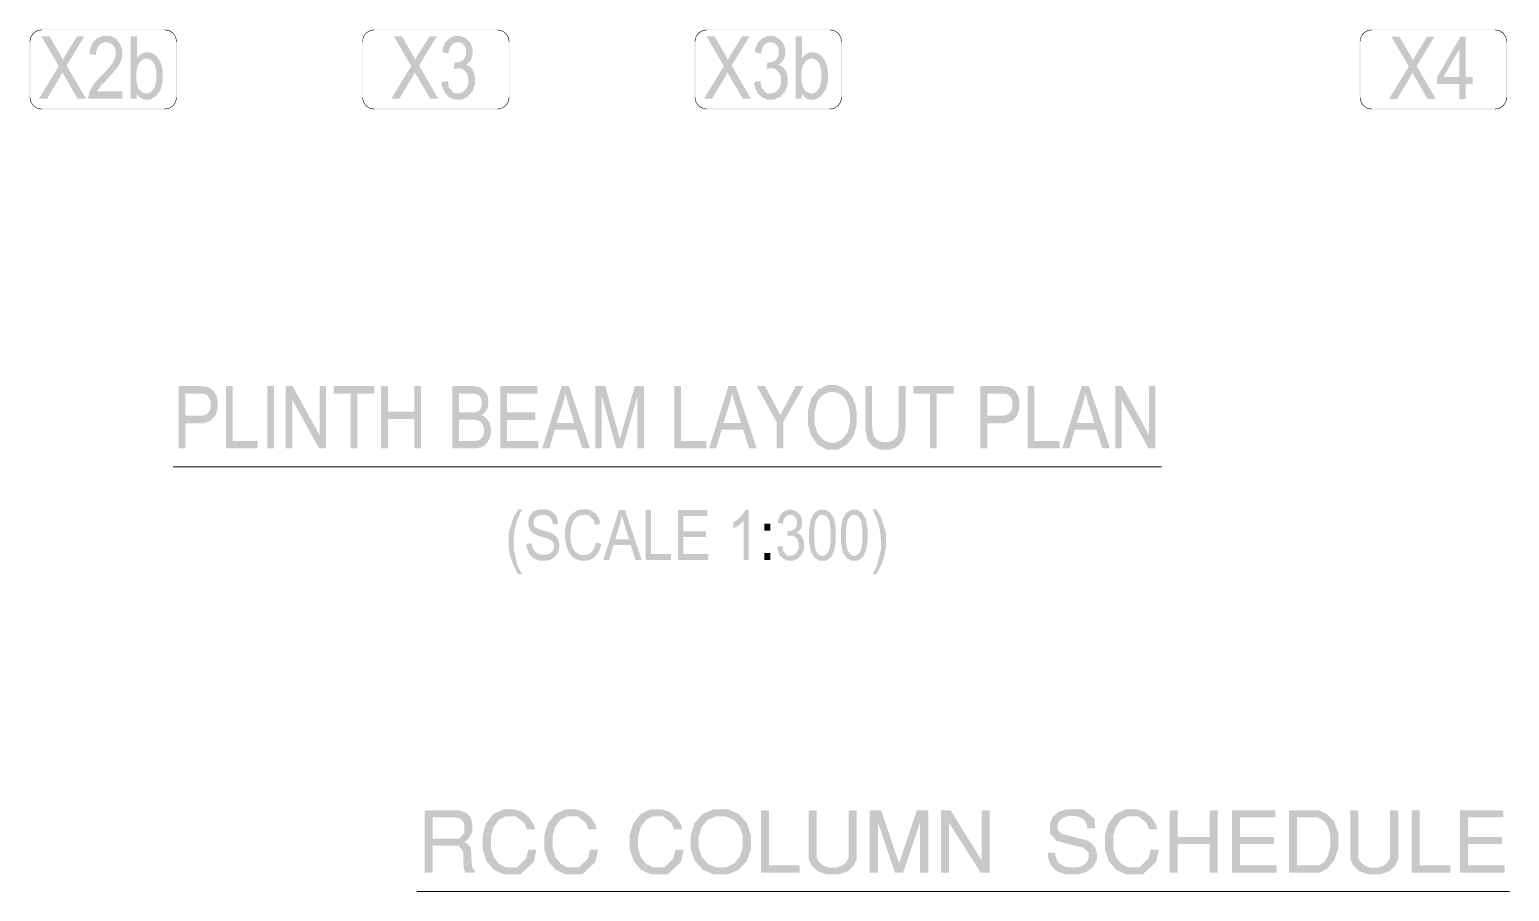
# Model space of a CAD drawing. Header units: millimetres. Extents: x 51.5 to 74.8, y 0.8 to 17.2.
# Drawn here: x 55.835 to 58.164, y 5.043 to 6.4 of the extents above; entities that cross this region are included whole.
import ezdxf

# ---------------------------------------------------------------- set-up
doc = ezdxf.new("R2010")
doc.units = ezdxf.units.MM
doc.layers.add('PDF_Geomertry', color=7, linetype='Continuous')
doc.layers.add('PDF_Solid Fills', color=7, linetype='Continuous')

msp = doc.modelspace()

# ---------------------------------------------------------------- hatches: boundary and pattern name
at = {"layer": 'PDF_Solid Fills', "transparency": 33554559}
for points in [[(55.8498, 6.2911), (55.8809, 6.3422), (55.8534, 6.3891), (55.8661, 6.3891), (55.8808, 6.364), (55.883, 6.3601), (55.8862, 6.3541), (55.8872, 6.3519), (55.8884, 6.3545), (55.8918, 6.3601), (55.8936, 6.3631), (55.9097, 6.3891), (55.9212, 6.3891), (55.8932, 6.3429), (55.9236, 6.2911), (55.9104, 6.2911), (55.8901, 6.3259), (55.8893, 6.3274), (55.8876, 6.3306), (55.8866, 6.3324), (55.8854, 6.3298), (55.8834, 6.3262), (55.8829, 6.3252), (55.8626, 6.2911)], [(55.9808, 6.3026), (55.9808, 6.2911), (55.9276, 6.2911), (55.9275, 6.2945), (55.9295, 6.3024), (55.9318, 6.3068), (55.934, 6.3111), (55.9422, 6.3213), (55.9482, 6.3273), (55.9551, 6.3343), (55.9641, 6.3448), (55.9663, 6.3486), (55.9684, 6.3524), (55.9705, 6.3594), (55.9705, 6.3626), (55.9705, 6.3663), (55.9684, 6.3724), (55.9662, 6.3748), (55.964, 6.3772), (55.9586, 6.3795), (55.9554, 6.3795), (55.9519, 6.3795), (55.9462, 6.377), (55.9441, 6.3745), (55.9419, 6.3719), (55.9397, 6.3647), (55.9397, 6.3598), (55.9294, 6.3611), (55.93, 6.3681), (55.934, 6.3788), (55.9375, 6.3824), (55.9409, 6.3859), (55.9501, 6.3895), (55.9557, 6.3895), (55.9619, 6.3895), (55.9712, 6.3854), (55.9744, 6.3812), (55.9775, 6.377), (55.9807, 6.3676), (55.9807, 6.3623), (55.9807, 6.3577), (55.9782, 6.3487), (55.9758, 6.3444), (55.9733, 6.3401), (55.9638, 6.3287), (55.9569, 6.3215), (55.9525, 6.3169), (55.9468, 6.3108), (55.9455, 6.3091), (55.9443, 6.3074), (55.9422, 6.3043), (55.9413, 6.3026)], [(56.4043, 6.2911), (56.4355, 6.3422), (56.408, 6.3891), (56.4207, 6.3891), (56.4354, 6.364), (56.4376, 6.3601), (56.4408, 6.3541), (56.4418, 6.352), (56.443, 6.3545), (56.4462, 6.3602), (56.4482, 6.3631), (56.4643, 6.3891), (56.4758, 6.3891), (56.4477, 6.3429), (56.478, 6.2911), (56.465, 6.2911), (56.4447, 6.3261), (56.4438, 6.3274), (56.442, 6.3306), (56.4412, 6.3324), (56.4398, 6.3298), (56.4379, 6.3262), (56.4373, 6.3252), (56.417, 6.2911)], [(56.4833, 6.317), (56.4932, 6.3187), (56.4947, 6.309), (56.5025, 6.2993), (56.5087, 6.2993), (56.512, 6.2993), (56.518, 6.3022), (56.5205, 6.3049), (56.5229, 6.3079), (56.5254, 6.3152), (56.5254, 6.3198), (56.5254, 6.3241), (56.5232, 6.3311), (56.5208, 6.3337), (56.5186, 6.3362), (56.513, 6.3388), (56.5097, 6.3388), (56.5083, 6.3388), (56.5048, 6.3381), (56.5027, 6.3376), (56.5038, 6.3481), (56.5054, 6.348), (56.5091, 6.348), (56.5151, 6.3502), (56.5173, 6.3524), (56.5195, 6.3547), (56.5219, 6.3606), (56.5219, 6.3644), (56.5219, 6.3679), (56.52, 6.3734), (56.518, 6.3755), (56.5161, 6.3776), (56.5115, 6.3797), (56.5087, 6.3797), (56.5059, 6.3797), (56.5011, 6.3774), (56.4991, 6.3752), (56.4972, 6.373), (56.4947, 6.3663), (56.4941, 6.3619), (56.4843, 6.3641), (56.4852, 6.3704), (56.4894, 6.3799), (56.4927, 6.3831), (56.4959, 6.3863), (56.5038, 6.3895), (56.5086, 6.3895), (56.5134, 6.3895), (56.5218, 6.3859), (56.5251, 6.3823), (56.5286, 6.3787), (56.532, 6.3697), (56.532, 6.3641), (56.532, 6.3608), (56.5305, 6.3548), (56.5291, 6.3523), (56.5276, 6.3497), (56.5236, 6.3456), (56.5211, 6.3443), (56.5234, 6.3436), (56.5273, 6.3413), (56.529, 6.3398), (56.5305, 6.3383), (56.533, 6.3341), (56.534, 6.3316), (56.535, 6.329), (56.5359, 6.3233), (56.5359, 6.3201), (56.5359, 6.3133), (56.5319, 6.3023), (56.528, 6.298), (56.524, 6.2937), (56.5144, 6.2894), (56.5088, 6.2894), (56.5037, 6.2894), (56.495, 6.2931), (56.4915, 6.2969), (56.4879, 6.3006), (56.4838, 6.3108)], [(56.8963, 6.2911), (56.9275, 6.3422), (56.9, 6.3891), (56.9126, 6.3891), (56.9273, 6.364), (56.9297, 6.3601), (56.9329, 6.3541), (56.9337, 6.352), (56.9351, 6.3545), (56.9383, 6.3602), (56.9402, 6.3631), (56.9563, 6.3891), (56.9679, 6.3891), (56.9397, 6.3429), (56.9701, 6.2911), (56.957, 6.2911), (56.9366, 6.3261), (56.9358, 6.3274), (56.9341, 6.3306), (56.9333, 6.3324), (56.9319, 6.3298), (56.93, 6.3262), (56.9294, 6.3252), (56.9091, 6.2911)], [(56.9752, 6.317), (56.9851, 6.3187), (56.9866, 6.309), (56.9945, 6.2993), (57.0008, 6.2993), (57.0041, 6.2993), (57.01, 6.3022), (57.0125, 6.3049), (57.015, 6.3079), (57.0175, 6.3152), (57.0175, 6.3198), (57.0175, 6.3241), (57.0151, 6.3311), (57.0129, 6.3337), (57.0107, 6.3362), (57.005, 6.3388), (57.0018, 6.3388), (57.0004, 6.3388), (56.9968, 6.3381), (56.9948, 6.3376), (56.9959, 6.3481), (56.9975, 6.348), (57.0011, 6.348), (57.007, 6.3502), (57.0094, 6.3524), (57.0116, 6.3547), (57.0138, 6.3606), (57.0138, 6.3644), (57.0138, 6.3679), (57.012, 6.3734), (57.0101, 6.3755), (57.0082, 6.3776), (57.0034, 6.3797), (57.0008, 6.3797), (56.9979, 6.3797), (56.993, 6.3774), (56.9911, 6.3752), (56.9891, 6.373), (56.9866, 6.3663), (56.9861, 6.3619), (56.9763, 6.3641), (56.9772, 6.3704), (56.9815, 6.3799), (56.9847, 6.3831), (56.988, 6.3863), (56.9959, 6.3895), (57.0007, 6.3895), (57.0055, 6.3895), (57.0137, 6.3859), (57.0172, 6.3823), (57.0207, 6.3787), (57.024, 6.3697), (57.024, 6.3641), (57.024, 6.3608), (57.0226, 6.3548), (57.0211, 6.3523), (57.0197, 6.3497), (57.0157, 6.3456), (57.013, 6.3443), (57.0154, 6.3436), (57.0194, 6.3413), (57.0209, 6.3398), (57.0225, 6.3383), (57.0251, 6.3341), (57.0261, 6.3316), (57.027, 6.329), (57.028, 6.3233), (57.028, 6.3201), (57.028, 6.3133), (57.024, 6.3023), (57.02, 6.298), (57.0161, 6.2937), (57.0065, 6.2894), (57.0009, 6.2894), (56.9958, 6.2894), (56.987, 6.2931), (56.9834, 6.2969), (56.9798, 6.3006), (56.9758, 6.3108)], [(57.9741, 6.2904), (58.0054, 6.3415), (57.9777, 6.3886), (57.9905, 6.3886), (58.0052, 6.3634), (58.0075, 6.3595), (58.0107, 6.3534), (58.0115, 6.3513), (58.0129, 6.354), (58.0161, 6.3595), (58.018, 6.3624), (58.0341, 6.3886), (58.0457, 6.3886), (58.0176, 6.3423), (58.0479, 6.2904), (58.0348, 6.2904), (58.0145, 6.3254), (58.0136, 6.3269), (58.0119, 6.3301), (58.0111, 6.3319), (58.0097, 6.3293), (58.0077, 6.3256), (58.0072, 6.3247), (57.9869, 6.2904)], [(56.1438, 5.7401), (56.1438, 5.8383), (56.1545, 5.8383), (56.1545, 5.7518), (56.1941, 5.7518), (56.1941, 5.7401)], [(56.238, 5.7401), (56.238, 5.8383), (56.2488, 5.8383), (56.2912, 5.7612), (56.2912, 5.8383), (56.3015, 5.8383), (56.3015, 5.7401), (56.2905, 5.7401), (56.2482, 5.817), (56.2482, 5.7401)], [(56.34, 5.7401), (56.34, 5.8266), (56.3136, 5.8266), (56.3136, 5.8383), (56.3772, 5.8383), (56.3772, 5.8266), (56.3507, 5.8266), (56.3507, 5.7401)], [(56.388, 5.7401), (56.388, 5.8383), (56.3987, 5.8383), (56.3987, 5.798), (56.4405, 5.798), (56.4405, 5.8383), (56.4511, 5.8383), (56.4511, 5.7401), (56.4405, 5.7401), (56.4405, 5.7863), (56.3987, 5.7863), (56.3987, 5.7401)], [(56.5757, 5.7401), (56.5757, 5.8383), (56.6338, 5.8383), (56.6338, 5.8266), (56.5862, 5.8266), (56.5862, 5.7968), (56.6308, 5.7968), (56.6308, 5.7851), (56.5862, 5.7851), (56.5862, 5.7518), (56.6357, 5.7518), (56.6357, 5.7401)], [(56.725, 5.7401), (56.725, 5.8383), (56.7409, 5.8383), (56.76, 5.7688), (56.7637, 5.7543), (56.7644, 5.7569), (56.7666, 5.7648), (56.768, 5.7699), (56.7873, 5.8383), (56.8016, 5.8383), (56.8016, 5.7401), (56.7913, 5.7401), (56.7913, 5.8222), (56.768, 5.7401), (56.7584, 5.7401), (56.7351, 5.8237), (56.7351, 5.7401)], [(56.8495, 5.7401), (56.8495, 5.8383), (56.8601, 5.8383), (56.8601, 5.7518), (56.8998, 5.7518), (56.8998, 5.7401)], [(57.0104, 5.7401), (57.0104, 5.7818), (56.9793, 5.8383), (56.9922, 5.8383), (57.008, 5.8087), (57.0104, 5.8044), (57.0145, 5.7961), (57.0163, 5.7922), (57.018, 5.7961), (57.0225, 5.8047), (57.0251, 5.8094), (57.0407, 5.8383), (57.053, 5.8383), (57.0209, 5.7818), (57.0209, 5.7401)], [(57.2027, 5.8383), (57.2133, 5.8383), (57.2133, 5.7816), (57.2133, 5.7744), (57.2119, 5.7627), (57.2105, 5.7581), (57.2091, 5.7536), (57.2041, 5.7463), (57.2005, 5.7437), (57.1968, 5.7411), (57.1875, 5.7384), (57.1819, 5.7384), (57.1738, 5.7384), (57.162, 5.7431), (57.158, 5.748), (57.154, 5.7527), (57.1501, 5.7695), (57.1501, 5.7816), (57.1501, 5.8383), (57.1607, 5.8383), (57.1607, 5.7816), (57.1607, 5.7749), (57.1618, 5.7654), (57.1627, 5.7623), (57.1638, 5.7594), (57.1672, 5.7548), (57.1695, 5.7533), (57.1719, 5.7518), (57.1777, 5.7501), (57.1811, 5.7501), (57.1868, 5.7501), (57.1951, 5.7534), (57.1976, 5.7566), (57.2002, 5.7598), (57.2027, 5.7723), (57.2027, 5.7816)], [(57.2519, 5.7401), (57.2519, 5.8266), (57.2254, 5.8266), (57.2254, 5.8383), (57.2891, 5.8383), (57.2891, 5.8266), (57.2625, 5.8266), (57.2625, 5.7401)], [(57.4055, 5.7401), (57.4055, 5.8383), (57.4161, 5.8383), (57.4161, 5.7518), (57.4558, 5.7518), (57.4558, 5.7401)], [(57.5433, 5.7401), (57.5433, 5.8383), (57.5541, 5.8383), (57.5965, 5.7612), (57.5965, 5.8383), (57.6066, 5.8383), (57.6066, 5.7401), (57.5958, 5.7401), (57.5534, 5.817), (57.5534, 5.7401)], [(56.6043, 5.5418), (56.6013, 5.5463), (56.5959, 5.5576), (56.5934, 5.5644), (56.5911, 5.5712), (56.5886, 5.5855), (56.5886, 5.5933), (56.5886, 5.6062), (56.5965, 5.6319), (56.6043, 5.6445), (56.61, 5.6445), (56.6069, 5.6383), (56.6027, 5.6286), (56.6016, 5.6251), (56.6005, 5.6216), (56.5987, 5.614), (56.598, 5.6098), (56.5973, 5.6056), (56.5968, 5.5973), (56.5968, 5.5931), (56.5968, 5.5802), (56.6033, 5.5545), (56.61, 5.5418)], [(56.6172, 5.5901), (56.6252, 5.5909), (56.6255, 5.5876), (56.627, 5.5826), (56.6282, 5.5808), (56.6293, 5.579), (56.6326, 5.5761), (56.6347, 5.5749), (56.6368, 5.5738), (56.6415, 5.5727), (56.6441, 5.5727), (56.648, 5.5727), (56.6538, 5.5747), (56.6559, 5.5765), (56.6582, 5.5783), (56.6602, 5.5831), (56.6602, 5.5862), (56.6602, 5.5879), (56.6594, 5.5909), (56.6587, 5.5922), (56.6579, 5.5936), (56.6557, 5.5956), (56.6541, 5.5965), (56.6525, 5.5973), (56.6459, 5.5997), (56.6408, 5.6011), (56.6362, 5.6024), (56.6297, 5.6051), (56.6277, 5.6065), (56.6258, 5.6079), (56.6229, 5.6113), (56.6218, 5.6134), (56.6208, 5.6155), (56.6197, 5.6202), (56.6197, 5.6229), (56.6197, 5.6277), (56.6227, 5.6355), (56.6258, 5.6386), (56.6288, 5.6415), (56.6372, 5.6445), (56.6425, 5.6445), (56.6459, 5.6445), (56.6523, 5.6431), (56.655, 5.6418), (56.6576, 5.6404), (56.6618, 5.6362), (56.6633, 5.6336), (56.6648, 5.6309), (56.6663, 5.6247), (56.6665, 5.6212), (56.6583, 5.6204), (56.658, 5.6241), (56.6557, 5.6298), (56.6537, 5.6316), (56.6518, 5.6336), (56.6462, 5.6354), (56.6427, 5.6354), (56.639, 5.6354), (56.6336, 5.6337), (56.6316, 5.6322), (56.6297, 5.6305), (56.6279, 5.6263), (56.6279, 5.6237), (56.6279, 5.6213), (56.6293, 5.6177), (56.6307, 5.6163), (56.632, 5.6151), (56.6383, 5.6124), (56.6432, 5.6111), (56.648, 5.6098), (56.6547, 5.6076), (56.6566, 5.6066), (56.6595, 5.6051), (56.664, 5.6012), (56.6655, 5.5987), (56.6669, 5.5963), (56.6684, 5.5905), (56.6684, 5.587), (56.6684, 5.5837), (56.6669, 5.5774), (56.6652, 5.5747), (56.6637, 5.5719), (56.6594, 5.5677), (56.6568, 5.5663), (56.654, 5.5648), (56.6475, 5.5634), (56.6436, 5.5634), (56.6376, 5.5634), (56.6282, 5.567), (56.6245, 5.5706), (56.6211, 5.5741), (56.6173, 5.5838)], [(56.7258, 5.5922), (56.7344, 5.5897), (56.733, 5.583), (56.728, 5.5731), (56.7244, 5.5699), (56.7209, 5.5666), (56.7122, 5.5634), (56.7072, 5.5634), (56.7027, 5.5634), (56.695, 5.5656), (56.6919, 5.5677), (56.6887, 5.5699), (56.6834, 5.5769), (56.6815, 5.5818), (56.6794, 5.5866), (56.6775, 5.598), (56.6775, 5.6045), (56.6775, 5.6111), (56.6794, 5.6219), (56.6815, 5.6265), (56.6834, 5.6309), (56.689, 5.6377), (56.6925, 5.6399), (56.6959, 5.6423), (56.7036, 5.6445), (56.7079, 5.6445), (56.7125, 5.6445), (56.7205, 5.6416), (56.7238, 5.6388), (56.7272, 5.6359), (56.7319, 5.6273), (56.7333, 5.6218), (56.725, 5.6194), (56.7227, 5.6274), (56.7141, 5.6356), (56.7077, 5.6356), (56.7044, 5.6356), (56.6988, 5.634), (56.6965, 5.6324), (56.6941, 5.6308), (56.6904, 5.6256), (56.689, 5.6222), (56.6876, 5.6187), (56.6861, 5.6098), (56.6861, 5.6045), (56.6861, 5.5965), (56.689, 5.5844), (56.6918, 5.5804), (56.6947, 5.5763), (56.7022, 5.5723), (56.7069, 5.5723), (56.7105, 5.5723), (56.7165, 5.5748), (56.719, 5.5772), (56.7215, 5.5797), (56.725, 5.5872)], [(56.8044, 5.5647), (56.8044, 5.6433), (56.8129, 5.6433), (56.8129, 5.574), (56.8445, 5.574), (56.8445, 5.5647)], [(56.8551, 5.5647), (56.8551, 5.6433), (56.9016, 5.6433), (56.9016, 5.634), (56.8636, 5.634), (56.8636, 5.6099), (56.8993, 5.6099), (56.8993, 5.6008), (56.8636, 5.6008), (56.8636, 5.574), (56.9032, 5.574), (56.9032, 5.5647)], [(56.9663, 5.5647), (56.9584, 5.5647), (56.9584, 5.6261), (56.957, 5.6245), (56.9533, 5.6212), (56.9511, 5.6195), (56.9487, 5.6179), (56.9445, 5.6154), (56.9426, 5.6145), (56.9426, 5.6238), (56.9458, 5.6258), (56.9516, 5.6304), (56.9541, 5.633), (56.9566, 5.6358), (56.9601, 5.6409), (56.9612, 5.6436), (56.9663, 5.6436)], [(57.0116, 5.5855), (57.0194, 5.5868), (57.0207, 5.5791), (57.0269, 5.5713), (57.0319, 5.5713), (57.0347, 5.5713), (57.0393, 5.5736), (57.0413, 5.5759), (57.0433, 5.5781), (57.0452, 5.5841), (57.0452, 5.5877), (57.0452, 5.5912), (57.0434, 5.5968), (57.0416, 5.5988), (57.0398, 5.6009), (57.0354, 5.603), (57.0327, 5.603), (57.0316, 5.603), (57.0288, 5.6024), (57.0272, 5.6019), (57.028, 5.6104), (57.0293, 5.6102), (57.0322, 5.6102), (57.037, 5.612), (57.0388, 5.6138), (57.0407, 5.6156), (57.0425, 5.6204), (57.0425, 5.6234), (57.0425, 5.6262), (57.0409, 5.6306), (57.0394, 5.6323), (57.0379, 5.634), (57.0341, 5.6356), (57.0319, 5.6356), (57.0297, 5.6356), (57.0258, 5.6338), (57.0243, 5.632), (57.0226, 5.6304), (57.0207, 5.6251), (57.0202, 5.6215), (57.0123, 5.6231), (57.0132, 5.6283), (57.0165, 5.6358), (57.0191, 5.6384), (57.0218, 5.6409), (57.028, 5.6436), (57.0318, 5.6436), (57.0357, 5.6436), (57.0423, 5.6406), (57.0451, 5.6377), (57.0479, 5.6348), (57.0505, 5.6276), (57.0505, 5.6231), (57.0505, 5.6205), (57.0494, 5.6158), (57.0483, 5.6137), (57.047, 5.6116), (57.0438, 5.6084), (57.0418, 5.6073), (57.0437, 5.6068), (57.0469, 5.6049), (57.0482, 5.6037), (57.0494, 5.6024), (57.0513, 5.5993), (57.0522, 5.5972), (57.0529, 5.5951), (57.0537, 5.5905), (57.0537, 5.588), (57.0537, 5.5826), (57.0505, 5.5737), (57.0473, 5.5702), (57.0441, 5.5669), (57.0365, 5.5634), (57.032, 5.5634), (57.028, 5.5634), (57.0209, 5.5663), (57.0182, 5.5694), (57.0152, 5.5724), (57.012, 5.5805)], [(57.167, 5.5418), (57.1613, 5.5418), (57.168, 5.5545), (57.1745, 5.5802), (57.1745, 5.5931), (57.1745, 5.5973), (57.1738, 5.6056), (57.1732, 5.6098), (57.1726, 5.614), (57.1708, 5.6216), (57.1697, 5.6251), (57.1686, 5.6286), (57.1644, 5.6383), (57.1613, 5.6445), (57.167, 5.6445), (57.1748, 5.6319), (57.1826, 5.6062), (57.1826, 5.5933), (57.1826, 5.5858), (57.1802, 5.5716), (57.178, 5.5648), (57.1757, 5.5581), (57.1702, 5.5466)], [(56.6326, 5.1084), (56.6282, 5.089), (56.6073, 5.0695), (56.5912, 5.0695), (56.5813, 5.0695), (56.5657, 5.0766), (56.5597, 5.0836), (56.5537, 5.0906), (56.5479, 5.1091), (56.5479, 5.1206), (56.5479, 5.1316), (56.5532, 5.1495), (56.5586, 5.1566), (56.5645, 5.1644), (56.5808, 5.172), (56.5913, 5.172), (56.5982, 5.172), (56.6102, 5.168), (56.6154, 5.164), (56.6205, 5.1598), (56.6282, 5.148), (56.6307, 5.1404), (56.6175, 5.1404), (56.6134, 5.1506), (56.6001, 5.1609), (56.5908, 5.1609), (56.584, 5.1609), (56.573, 5.1554), (56.569, 5.1497), (56.5648, 5.1441), (56.5608, 5.1293), (56.5608, 5.1199), (56.5608, 5.1113), (56.565, 5.0972), (56.5691, 5.0918), (56.5734, 5.0862), (56.5844, 5.0808), (56.5912, 5.0808), (56.6022, 5.0808), (56.6163, 5.0945), (56.6197, 5.1084)], [(56.7297, 5.1084), (56.7252, 5.089), (56.7045, 5.0695), (56.6883, 5.0695), (56.6786, 5.0695), (56.6629, 5.0766), (56.6569, 5.0836), (56.6509, 5.0906), (56.645, 5.1091), (56.645, 5.1206), (56.645, 5.1316), (56.6504, 5.1495), (56.6557, 5.1566), (56.6616, 5.1644), (56.678, 5.172), (56.6884, 5.172), (56.6952, 5.172), (56.7073, 5.168), (56.7125, 5.164), (56.7176, 5.1598), (56.7252, 5.148), (56.7277, 5.1404), (56.7145, 5.1404), (56.7105, 5.1506), (56.6973, 5.1609), (56.6879, 5.1609), (56.6811, 5.1609), (56.6702, 5.1554), (56.6661, 5.1497), (56.662, 5.1441), (56.6579, 5.1293), (56.6579, 5.1199), (56.6579, 5.1113), (56.662, 5.0972), (56.6663, 5.0918), (56.6705, 5.0862), (56.6815, 5.0808), (56.6883, 5.0808), (56.6993, 5.0808), (56.7136, 5.0945), (56.7168, 5.1084)], [(56.8643, 5.1084), (56.8598, 5.089), (56.839, 5.0695), (56.8227, 5.0695), (56.813, 5.0695), (56.7973, 5.0766), (56.7913, 5.0836), (56.7854, 5.0906), (56.7794, 5.1091), (56.7794, 5.1206), (56.7794, 5.1316), (56.7848, 5.1495), (56.7902, 5.1566), (56.7962, 5.1644), (56.8125, 5.172), (56.8229, 5.172), (56.8298, 5.172), (56.8418, 5.168), (56.8469, 5.164), (56.8522, 5.1598), (56.8598, 5.148), (56.8622, 5.1404), (56.8491, 5.1404), (56.8451, 5.1506), (56.8318, 5.1609), (56.8225, 5.1609), (56.8157, 5.1609), (56.8047, 5.1554), (56.8007, 5.1497), (56.7965, 5.1441), (56.7925, 5.1293), (56.7925, 5.1199), (56.7925, 5.1113), (56.7966, 5.0972), (56.8008, 5.0918), (56.805, 5.0862), (56.8161, 5.0808), (56.8229, 5.0808), (56.8338, 5.0808), (56.848, 5.0945), (56.8513, 5.1084)], [(57.0466, 5.0724), (56.9857, 5.0724), (56.9857, 5.1706), (56.9983, 5.1706), (56.9983, 5.0837), (57.0466, 5.0837)], [(57.1363, 5.0987), (57.1363, 5.0936), (57.1322, 5.0841), (57.128, 5.0799), (57.1229, 5.0747), (57.1083, 5.0695), (57.099, 5.0695), (57.0895, 5.0695), (57.0748, 5.0747), (57.0695, 5.0799), (57.0652, 5.0841), (57.0611, 5.0936), (57.0611, 5.0987), (57.0611, 5.1706), (57.0737, 5.1706), (57.0737, 5.0991), (57.0737, 5.0955), (57.0773, 5.0888), (57.0811, 5.0859), (57.0847, 5.083), (57.0937, 5.0801), (57.099, 5.0801), (57.104, 5.0801), (57.1127, 5.0829), (57.1163, 5.0856), (57.1201, 5.0886), (57.1237, 5.0958), (57.1237, 5.1001), (57.1237, 5.1706), (57.1363, 5.1706)], [(57.2493, 5.0724), (57.2363, 5.0724), (57.2363, 5.1516), (57.2095, 5.0724), (57.1966, 5.0724), (57.1698, 5.152), (57.1698, 5.0724), (57.1569, 5.0724), (57.1569, 5.1706), (57.175, 5.1706), (57.2032, 5.0872), (57.2313, 5.1706), (57.2493, 5.1706)], [(57.3459, 5.0724), (57.3315, 5.0724), (57.2818, 5.1508), (57.2818, 5.0724), (57.2691, 5.0724), (57.2691, 5.1706), (57.2841, 5.1706), (57.3333, 5.0913), (57.3333, 5.1706), (57.3459, 5.1706)], [(57.5144, 5.099), (57.5144, 5.0924), (57.5091, 5.0818), (57.5038, 5.0777), (57.4984, 5.0736), (57.4844, 5.0695), (57.4755, 5.0695), (57.4662, 5.0695), (57.4522, 5.074), (57.4473, 5.0784), (57.4425, 5.0829), (57.4375, 5.0955), (57.4373, 5.1036), (57.4488, 5.1036), (57.4494, 5.0976), (57.4533, 5.0887), (57.4568, 5.0859), (57.4602, 5.0831), (57.4709, 5.0804), (57.4783, 5.0804), (57.4834, 5.0804), (57.4918, 5.083), (57.495, 5.0855), (57.4982, 5.0881), (57.5013, 5.0947), (57.5013, 5.0987), (57.5013, 5.104), (57.4941, 5.1111), (57.487, 5.113), (57.4604, 5.1199), (57.4505, 5.1226), (57.4405, 5.1343), (57.4405, 5.1433), (57.4405, 5.1497), (57.4451, 5.1602), (57.4497, 5.1641), (57.4541, 5.1681), (57.4661, 5.172), (57.4736, 5.172), (57.4922, 5.172), (57.5111, 5.157), (57.5113, 5.1419), (57.4994, 5.1419), (57.4991, 5.147), (57.4952, 5.1545), (57.4918, 5.1572), (57.4886, 5.1594), (57.48, 5.1616), (57.4745, 5.1616), (57.47, 5.1616), (57.4622, 5.1593), (57.459, 5.1569), (57.4558, 5.1544), (57.4526, 5.1484), (57.4526, 5.1447), (57.4526, 5.1399), (57.459, 5.1334), (57.4655, 5.1318), (57.4962, 5.1237), (57.5001, 5.1226), (57.5066, 5.1181), (57.5093, 5.1149), (57.5118, 5.1113), (57.5144, 5.1034)], [(57.6119, 5.1084), (57.6075, 5.089), (57.5866, 5.0695), (57.5705, 5.0695), (57.5607, 5.0695), (57.545, 5.0766), (57.539, 5.0836), (57.533, 5.0906), (57.527, 5.1091), (57.527, 5.1206), (57.527, 5.1316), (57.5325, 5.1495), (57.5379, 5.1566), (57.5438, 5.1644), (57.5601, 5.172), (57.5705, 5.172), (57.5775, 5.172), (57.5894, 5.168), (57.5945, 5.164), (57.5998, 5.1598), (57.6075, 5.148), (57.6098, 5.1404), (57.5968, 5.1404), (57.5927, 5.1506), (57.5794, 5.1609), (57.5701, 5.1609), (57.5633, 5.1609), (57.5523, 5.1554), (57.5483, 5.1497), (57.5441, 5.1441), (57.5401, 5.1293), (57.5401, 5.1199), (57.5401, 5.1113), (57.5443, 5.0972), (57.5484, 5.0918), (57.5526, 5.0862), (57.5637, 5.0808), (57.5705, 5.0808), (57.5815, 5.0808), (57.5957, 5.0945), (57.599, 5.1084)], [(57.7045, 5.0724), (57.6919, 5.0724), (57.6919, 5.1173), (57.6416, 5.1173), (57.6416, 5.0724), (57.629, 5.0724), (57.629, 5.1706), (57.6416, 5.1706), (57.6416, 5.1286), (57.6919, 5.1286), (57.6919, 5.1706), (57.7045, 5.1706)], [(57.7973, 5.0724), (57.7269, 5.0724), (57.7269, 5.1706), (57.7951, 5.1706), (57.7951, 5.1594), (57.7397, 5.1594), (57.7397, 5.1286), (57.7929, 5.1286), (57.7929, 5.1173), (57.7397, 5.1173), (57.7397, 5.0837), (57.7973, 5.0837)], [(57.9886, 5.0987), (57.9886, 5.0936), (57.9844, 5.0841), (57.9802, 5.0799), (57.975, 5.0747), (57.9605, 5.0695), (57.9511, 5.0695), (57.9416, 5.0695), (57.9269, 5.0747), (57.9216, 5.0799), (57.9175, 5.0841), (57.9132, 5.0936), (57.9132, 5.0987), (57.9132, 5.1706), (57.9258, 5.1706), (57.9258, 5.0991), (57.9258, 5.0955), (57.9295, 5.0888), (57.9332, 5.0859), (57.9369, 5.083), (57.9458, 5.0801), (57.9511, 5.0801), (57.9562, 5.0801), (57.9648, 5.0829), (57.9686, 5.0856), (57.9722, 5.0886), (57.9759, 5.0958), (57.9759, 5.1001), (57.9759, 5.1706), (57.9886, 5.1706)], [(58.0707, 5.0724), (58.0097, 5.0724), (58.0097, 5.1706), (58.0223, 5.1706), (58.0223, 5.0837), (58.0707, 5.0837)], [(58.1562, 5.0724), (58.0859, 5.0724), (58.0859, 5.1706), (58.154, 5.1706), (58.154, 5.1594), (58.0986, 5.1594), (58.0986, 5.1286), (58.1518, 5.1286), (58.1518, 5.1173), (58.0986, 5.1173), (58.0986, 5.0837), (58.1562, 5.0837)]]:
    msp.add_hatch(color=256, dxfattribs=at).paths.add_polyline_path(points)
h = msp.add_hatch(color=256, dxfattribs=at)
h.paths.add_polyline_path([(56.0032, 6.2911), (55.994, 6.2911), (55.994, 6.3891), (56.0038, 6.3891), (56.0038, 6.3541), (56.0054, 6.3565), (56.009, 6.3601), (56.0109, 6.3613), (56.013, 6.3624), (56.0175, 6.3637), (56.0198, 6.3637), (56.0233, 6.3637), (56.0294, 6.3616), (56.0323, 6.3595), (56.0351, 6.3576), (56.0395, 6.3513), (56.0412, 6.3472), (56.0429, 6.343), (56.0445, 6.333), (56.0445, 6.327), (56.0445, 6.318), (56.0408, 6.3041), (56.0369, 6.2991), (56.0332, 6.2943), (56.0243, 6.2894), (56.0193, 6.2894), (56.0168, 6.2894), (56.0122, 6.2906), (56.0101, 6.292), (56.008, 6.2933), (56.0045, 6.2972), (56.0032, 6.2998)])
h.paths.add_polyline_path([(56.0029, 6.327), (56.0029, 6.3215), (56.004, 6.3133), (56.005, 6.3105), (56.0059, 6.3077), (56.0088, 6.3036), (56.0107, 6.3022), (56.0125, 6.3006), (56.0166, 6.2993), (56.0188, 6.2993), (56.0219, 6.2993), (56.0273, 6.3027), (56.0297, 6.3061), (56.032, 6.3095), (56.0344, 6.3198), (56.0344, 6.3266), (56.0344, 6.3337), (56.0322, 6.344), (56.0298, 6.3472), (56.0276, 6.3505), (56.0219, 6.3537), (56.0187, 6.3537), (56.0157, 6.3537), (56.0101, 6.3504), (56.0077, 6.3469), (56.0054, 6.3434), (56.0029, 6.3336)])
h = msp.add_hatch(color=256, dxfattribs=at)
h.paths.add_polyline_path([(57.0497, 6.2911), (57.0405, 6.2911), (57.0405, 6.3891), (57.0504, 6.3891), (57.0504, 6.3541), (57.052, 6.3565), (57.0555, 6.3601), (57.0576, 6.3613), (57.0595, 6.3626), (57.064, 6.3637), (57.0665, 6.3637), (57.0698, 6.3637), (57.0761, 6.3616), (57.0788, 6.3597), (57.0816, 6.3576), (57.0861, 6.3513), (57.0877, 6.3472), (57.0894, 6.3431), (57.0911, 6.333), (57.0911, 6.327), (57.0911, 6.318), (57.0873, 6.3041), (57.0836, 6.2991), (57.0797, 6.2943), (57.0709, 6.2894), (57.0658, 6.2894), (57.0633, 6.2894), (57.0587, 6.2906), (57.0566, 6.292), (57.0547, 6.2933), (57.0511, 6.2973), (57.0497, 6.2999)])
h.paths.add_polyline_path([(57.0495, 6.327), (57.0495, 6.3216), (57.0505, 6.3133), (57.0515, 6.3105), (57.0525, 6.3077), (57.0554, 6.3036), (57.0572, 6.3022), (57.0591, 6.3008), (57.0632, 6.2993), (57.0654, 6.2993), (57.0684, 6.2993), (57.0738, 6.3027), (57.0762, 6.3062), (57.0786, 6.3095), (57.0809, 6.3198), (57.0809, 6.3266), (57.0809, 6.3337), (57.0787, 6.344), (57.0765, 6.3472), (57.0741, 6.3505), (57.0686, 6.3538), (57.0652, 6.3538), (57.0622, 6.3538), (57.0568, 6.3504), (57.0543, 6.3469), (57.0519, 6.3436), (57.0495, 6.3336)])
h = msp.add_hatch(color=256, dxfattribs=at)
h.paths.add_polyline_path([(58.0848, 6.2904), (58.0848, 6.3138), (58.0498, 6.3138), (58.0498, 6.3248), (58.0865, 6.3886), (58.0947, 6.3886), (58.0947, 6.3248), (58.1055, 6.3248), (58.1055, 6.3138), (58.0947, 6.3138), (58.0947, 6.2904)])
h.paths.add_polyline_path([(58.0848, 6.3248), (58.0848, 6.3691), (58.0597, 6.3248)])
h = msp.add_hatch(color=256, dxfattribs=at)
h.paths.add_polyline_path([(56.0695, 5.7401), (56.0695, 5.8383), (56.0998, 5.8383), (56.1052, 5.8383), (56.1132, 5.8373), (56.1157, 5.8363), (56.1191, 5.8351), (56.1247, 5.8304), (56.1268, 5.8269), (56.1288, 5.8234), (56.1309, 5.8149), (56.1309, 5.8099), (56.1309, 5.8034), (56.1276, 5.7926), (56.1241, 5.7884), (56.1208, 5.7843), (56.1091, 5.7799), (56.1008, 5.7799), (56.0801, 5.7799), (56.0801, 5.7401)])
h.paths.add_polyline_path([(56.0801, 5.7916), (56.1011, 5.7916), (56.1059, 5.7916), (56.1132, 5.7938), (56.1155, 5.7961), (56.1177, 5.7983), (56.12, 5.8049), (56.12, 5.8094), (56.12, 5.8123), (56.1188, 5.8173), (56.1177, 5.8194), (56.1166, 5.8215), (56.114, 5.8244), (56.1123, 5.8251), (56.1108, 5.8259), (56.105, 5.8266), (56.1008, 5.8266), (56.0801, 5.8266)])
h = msp.add_hatch(color=256, dxfattribs=at)
h.paths.add_polyline_path([(56.5001, 5.7401), (56.5001, 5.8383), (56.5304, 5.8383), (56.535, 5.8383), (56.5422, 5.8368), (56.5448, 5.8354), (56.5476, 5.834), (56.5519, 5.8295), (56.5537, 5.8265), (56.5554, 5.8236), (56.557, 5.8169), (56.557, 5.8131), (56.557, 5.8098), (56.5557, 5.8037), (56.5541, 5.8011), (56.5526, 5.7983), (56.5486, 5.794), (56.5458, 5.7923), (56.5493, 5.7911), (56.5548, 5.7868), (56.5568, 5.7837), (56.5588, 5.7806), (56.5608, 5.773), (56.5608, 5.7686), (56.5608, 5.7641), (56.559, 5.7563), (56.5572, 5.753), (56.5554, 5.7495), (56.5505, 5.7447), (56.5475, 5.7431), (56.5444, 5.7416), (56.5361, 5.7401), (56.5308, 5.7401)])
h.paths.add_polyline_path([(56.5107, 5.7518), (56.5308, 5.7518), (56.5341, 5.7518), (56.539, 5.7523), (56.5405, 5.7529), (56.5429, 5.7538), (56.5463, 5.7566), (56.5475, 5.7587), (56.5487, 5.7606), (56.55, 5.7656), (56.55, 5.7687), (56.55, 5.7713), (56.5487, 5.7761), (56.5476, 5.778), (56.5465, 5.7799), (56.5434, 5.7827), (56.5415, 5.7837), (56.5395, 5.7845), (56.5334, 5.7854), (56.5294, 5.7854), (56.5107, 5.7854)])
h.paths.add_polyline_path([(56.5107, 5.797), (56.5282, 5.797), (56.5316, 5.797), (56.5365, 5.7974), (56.5379, 5.7979), (56.54, 5.7987), (56.5432, 5.8011), (56.5443, 5.8026), (56.5454, 5.8043), (56.5466, 5.8088), (56.5466, 5.8116), (56.5466, 5.8143), (56.5455, 5.8187), (56.5445, 5.8205), (56.5434, 5.8222), (56.5408, 5.8247), (56.5391, 5.8254), (56.5373, 5.8259), (56.5313, 5.8266), (56.5269, 5.8266), (56.5107, 5.8266)])
h = msp.add_hatch(color=256, dxfattribs=at)
h.paths.add_polyline_path([(56.6415, 5.7401), (56.6723, 5.8383), (56.6838, 5.8383), (56.7169, 5.7401), (56.7047, 5.7401), (56.6954, 5.7698), (56.6615, 5.7698), (56.6529, 5.7401)])
h.paths.add_polyline_path([(56.6645, 5.7804), (56.692, 5.7804), (56.6836, 5.8076), (56.6816, 5.8138), (56.6788, 5.824), (56.6779, 5.8279), (56.6772, 5.8233), (56.675, 5.8138), (56.6736, 5.8093)])
h = msp.add_hatch(color=256, dxfattribs=at)
h.paths.add_polyline_path([(56.904, 5.7401), (56.9347, 5.8383), (56.9463, 5.8383), (56.9793, 5.7401), (56.967, 5.7401), (56.9577, 5.7698), (56.924, 5.7698), (56.9152, 5.7401)])
h.paths.add_polyline_path([(56.927, 5.7804), (56.9544, 5.7804), (56.9461, 5.8076), (56.9441, 5.8138), (56.9412, 5.824), (56.9404, 5.8279), (56.9395, 5.8233), (56.9373, 5.8138), (56.9359, 5.8093)])
h = msp.add_hatch(color=256, dxfattribs=at)
h.paths.add_polyline_path([(57.0597, 5.7879), (57.0597, 5.8004), (57.0651, 5.8197), (57.0707, 5.8265), (57.0762, 5.8331), (57.09, 5.8399), (57.0982, 5.8399), (57.1036, 5.8399), (57.1133, 5.8369), (57.1176, 5.8338), (57.122, 5.8309), (57.129, 5.8222), (57.1315, 5.8163), (57.1341, 5.8106), (57.1366, 5.797), (57.1366, 5.7891), (57.1366, 5.7781), (57.1316, 5.7604), (57.1268, 5.7536), (57.1212, 5.7461), (57.107, 5.7384), (57.0982, 5.7384), (57.0893, 5.7384), (57.075, 5.7462), (57.0695, 5.754), (57.0645, 5.7611), (57.0597, 5.778)])
h.paths.add_polyline_path([(57.0705, 5.7877), (57.0705, 5.7787), (57.0745, 5.7645), (57.0786, 5.7595), (57.0826, 5.7545), (57.0923, 5.7495), (57.098, 5.7495), (57.104, 5.7495), (57.1138, 5.7547), (57.1177, 5.7597), (57.1218, 5.7647), (57.1258, 5.7795), (57.1258, 5.7894), (57.1258, 5.7958), (57.1237, 5.807), (57.1216, 5.812), (57.1201, 5.8158), (57.1154, 5.8219), (57.1122, 5.8243), (57.109, 5.8265), (57.102, 5.8288), (57.0983, 5.8288), (57.0922, 5.8288), (57.0823, 5.8238), (57.0783, 5.8188), (57.0744, 5.8137), (57.0705, 5.7983)])
h = msp.add_hatch(color=256, dxfattribs=at)
h.paths.add_polyline_path([(57.3311, 5.7401), (57.3311, 5.8383), (57.3615, 5.8383), (57.3668, 5.8383), (57.3747, 5.8373), (57.3772, 5.8363), (57.3807, 5.8351), (57.3862, 5.8304), (57.3883, 5.8269), (57.3904, 5.8234), (57.3925, 5.8149), (57.3925, 5.8099), (57.3925, 5.8034), (57.3891, 5.7926), (57.3857, 5.7884), (57.3823, 5.7843), (57.3707, 5.7799), (57.3623, 5.7799), (57.3418, 5.7799), (57.3418, 5.7401)])
h.paths.add_polyline_path([(57.3418, 5.7916), (57.3626, 5.7916), (57.3675, 5.7916), (57.3747, 5.7938), (57.377, 5.7961), (57.3793, 5.7983), (57.3816, 5.8049), (57.3816, 5.8094), (57.3816, 5.8123), (57.3805, 5.8173), (57.3793, 5.8194), (57.3782, 5.8215), (57.3755, 5.8244), (57.3738, 5.8251), (57.3723, 5.8259), (57.3665, 5.8266), (57.3623, 5.8266), (57.3418, 5.8266)])
h = msp.add_hatch(color=256, dxfattribs=at)
h.paths.add_polyline_path([(57.4598, 5.7401), (57.4907, 5.8383), (57.5022, 5.8383), (57.5352, 5.7401), (57.523, 5.7401), (57.5137, 5.7698), (57.4798, 5.7698), (57.4712, 5.7401)])
h.paths.add_polyline_path([(57.4829, 5.7804), (57.5104, 5.7804), (57.5019, 5.8076), (57.5, 5.8138), (57.4972, 5.824), (57.4962, 5.8279), (57.4955, 5.8233), (57.4933, 5.8138), (57.4919, 5.8093)])
h = msp.add_hatch(color=256, dxfattribs=at)
h.paths.add_polyline_path([(56.7379, 5.5647), (56.7626, 5.6433), (56.7718, 5.6433), (56.7982, 5.5647), (56.7884, 5.5647), (56.7809, 5.5884), (56.7538, 5.5884), (56.7469, 5.5647)])
h.paths.add_polyline_path([(56.7563, 5.5969), (56.7783, 5.5969), (56.7716, 5.6187), (56.77, 5.6237), (56.7677, 5.6319), (56.767, 5.6349), (56.7663, 5.6312), (56.7647, 5.6237), (56.7636, 5.6199)])
h = msp.add_hatch(color=256, dxfattribs=at)
h.paths.add_polyline_path([(57.0615, 5.6034), (57.0615, 5.6133), (57.0643, 5.6283), (57.0669, 5.6334), (57.0695, 5.6384), (57.0775, 5.6436), (57.0826, 5.6436), (57.0872, 5.6436), (57.0945, 5.6394), (57.0972, 5.6352), (57.1004, 5.6304), (57.1036, 5.6144), (57.1036, 5.6034), (57.1036, 5.5936), (57.1009, 5.5787), (57.0983, 5.5736), (57.0957, 5.5686), (57.0877, 5.5634), (57.0825, 5.5634), (57.0779, 5.5634), (57.0704, 5.5679), (57.0675, 5.5724), (57.0645, 5.5769), (57.0615, 5.5924)])
h.paths.add_polyline_path([(57.0697, 5.6034), (57.0697, 5.5938), (57.0715, 5.5811), (57.0733, 5.5779), (57.0751, 5.5745), (57.0798, 5.5713), (57.0827, 5.5713), (57.0855, 5.5713), (57.09, 5.5747), (57.0918, 5.5779), (57.0937, 5.5812), (57.0955, 5.594), (57.0955, 5.6034), (57.0955, 5.613), (57.0937, 5.6259), (57.0918, 5.6291), (57.09, 5.6323), (57.0852, 5.6356), (57.0823, 5.6356), (57.0795, 5.6356), (57.0751, 5.6323), (57.0733, 5.629), (57.0715, 5.6258), (57.0697, 5.613)])
h = msp.add_hatch(color=256, dxfattribs=at)
h.paths.add_polyline_path([(57.1116, 5.6034), (57.1116, 5.6133), (57.1143, 5.6283), (57.1169, 5.6334), (57.1195, 5.6384), (57.1275, 5.6436), (57.1326, 5.6436), (57.1373, 5.6436), (57.1445, 5.6394), (57.1472, 5.6352), (57.1504, 5.6304), (57.1536, 5.6144), (57.1536, 5.6034), (57.1536, 5.5936), (57.1509, 5.5787), (57.1483, 5.5736), (57.1457, 5.5686), (57.1377, 5.5634), (57.1326, 5.5634), (57.1279, 5.5634), (57.1204, 5.5679), (57.1175, 5.5724), (57.1145, 5.5769), (57.1116, 5.5924)])
h.paths.add_polyline_path([(57.1197, 5.6034), (57.1197, 5.5938), (57.1215, 5.5811), (57.1234, 5.5779), (57.1252, 5.5745), (57.13, 5.5713), (57.1327, 5.5713), (57.1355, 5.5713), (57.1401, 5.5747), (57.1419, 5.5779), (57.1437, 5.5812), (57.1455, 5.594), (57.1455, 5.6034), (57.1455, 5.613), (57.1437, 5.6259), (57.1419, 5.6291), (57.14, 5.6323), (57.1352, 5.6356), (57.1323, 5.6356), (57.1297, 5.6356), (57.1251, 5.6323), (57.1233, 5.629), (57.1215, 5.6258), (57.1197, 5.613)])
h = msp.add_hatch(color=256, dxfattribs=at)
h.paths.add_polyline_path([(56.5355, 5.0724), (56.5204, 5.0724), (56.5195, 5.0747), (56.5183, 5.0793), (56.5179, 5.0816), (56.5175, 5.0843), (56.5172, 5.0919), (56.5175, 5.0969), (56.5172, 5.1056), (56.5097, 5.1145), (56.5023, 5.1145), (56.4693, 5.1145), (56.4693, 5.0724), (56.4566, 5.0724), (56.4566, 5.1706), (56.5016, 5.1706), (56.5101, 5.1706), (56.5222, 5.1668), (56.5258, 5.1629), (56.5288, 5.1597), (56.5318, 5.1497), (56.5318, 5.1429), (56.5318, 5.1365), (56.5254, 5.1255), (56.519, 5.1209), (56.5223, 5.1187), (56.5268, 5.1148), (56.5277, 5.1131), (56.5286, 5.1119), (56.5295, 5.1076), (56.5298, 5.1045), (56.53, 5.1015), (56.5305, 5.0912), (56.5309, 5.0841), (56.5312, 5.0815), (56.5336, 5.0773), (56.5355, 5.0758)])
h.paths.add_polyline_path([(56.5191, 5.1445), (56.5191, 5.148), (56.5168, 5.1534), (56.5144, 5.1555), (56.512, 5.1574), (56.5059, 5.1594), (56.5022, 5.1594), (56.4693, 5.1594), (56.4693, 5.1258), (56.5023, 5.1258), (56.5108, 5.1258), (56.5191, 5.1351)])
h = msp.add_hatch(color=256, dxfattribs=at)
h.paths.add_polyline_path([(56.97, 5.1199), (56.97, 5.1087), (56.9634, 5.0904), (56.9569, 5.0834), (56.9504, 5.0765), (56.933, 5.0695), (56.9222, 5.0695), (56.9118, 5.0695), (56.8947, 5.0766), (56.8882, 5.0837), (56.8818, 5.0908), (56.8752, 5.1094), (56.8752, 5.1208), (56.8752, 5.1319), (56.8812, 5.1499), (56.887, 5.157), (56.8936, 5.1645), (56.9112, 5.172), (56.9223, 5.172), (56.9337, 5.172), (56.9516, 5.1643), (56.9582, 5.1565), (56.9641, 5.1494), (56.97, 5.1311)])
h.paths.add_polyline_path([(56.9572, 5.1212), (56.9572, 5.1298), (56.9526, 5.144), (56.948, 5.1497), (56.9433, 5.1552), (56.9308, 5.1608), (56.923, 5.1608), (56.9145, 5.1608), (56.9013, 5.1549), (56.8966, 5.1491), (56.8923, 5.1437), (56.888, 5.1295), (56.888, 5.1208), (56.888, 5.1118), (56.8927, 5.0972), (56.8975, 5.0918), (56.9022, 5.0862), (56.9147, 5.0808), (56.9226, 5.0808), (56.9311, 5.0808), (56.9443, 5.0869), (56.9488, 5.093), (56.953, 5.0984), (56.9572, 5.1126)])
h = msp.add_hatch(color=256, dxfattribs=at)
h.paths.add_polyline_path([(57.8944, 5.1224), (57.8944, 5.1112), (57.8886, 5.0927), (57.8827, 5.0854), (57.8775, 5.079), (57.8658, 5.0724), (57.8594, 5.0724), (57.8166, 5.0724), (57.8166, 5.1706), (57.8565, 5.1706), (57.8634, 5.1706), (57.8758, 5.1652), (57.8811, 5.1598), (57.8877, 5.1531), (57.8944, 5.1345)])
h.paths.add_polyline_path([(57.8818, 5.1224), (57.8818, 5.1313), (57.878, 5.1452), (57.8743, 5.1501), (57.8707, 5.1548), (57.8608, 5.1594), (57.8544, 5.1594), (57.8293, 5.1594), (57.8293, 5.0837), (57.8579, 5.0837), (57.8634, 5.0837), (57.8723, 5.0891), (57.8757, 5.0945), (57.8787, 5.0998), (57.8818, 5.1137)])

# ---------------------------------------------------------------- linework, layer by layer
at = {"layer": 'PDF_Geomertry', "lineweight": 0}
for points in [[(56.0609, 5.7113), (57.6161, 5.7113)], [(56.4443, 5.0427), (56.5413, 5.0427), (56.6384, 5.0427), (56.7357, 5.0427), (56.773, 5.0427), (56.8701, 5.0427), (56.9748, 5.0427), (57.0497, 5.0427), (57.1468, 5.0427), (57.259, 5.0427), (57.3561, 5.0427), (57.3934, 5.0427), (57.4308, 5.0427), (57.5207, 5.0427), (57.6177, 5.0427), (57.715, 5.0427), (57.8047, 5.0427), (57.9018, 5.0427), (57.999, 5.0427), (58.0738, 5.0427), (58.1636, 5.0427)]]:
    msp.add_lwpolyline(points, dxfattribs=at)
at = {"layer": 'PDF_Solid Fills', "transparency": 33554559}
for points in [[(55.8363, 6.388), (55.835, 6.3808), (55.8372, 6.3877), (55.8359, 6.3808)], [(55.835, 6.3808), (55.8359, 6.3808), (55.835, 6.293), (55.8359, 6.293)], [(55.8405, 6.3943), (55.8363, 6.388), (55.8412, 6.3936), (55.8372, 6.3877)], [(55.8466, 6.3983), (55.8405, 6.3943), (55.847, 6.3974), (55.8412, 6.3936)], [(55.8538, 6.3997), (55.8466, 6.3983), (55.8538, 6.3988), (55.847, 6.3974)], [(56.0477, 6.3997), (56.0477, 6.3988), (55.8538, 6.3997), (55.8538, 6.3988)], [(56.055, 6.3983), (56.0477, 6.3997), (56.0547, 6.3974), (56.0477, 6.3988)], [(56.0612, 6.3943), (56.055, 6.3983), (56.0605, 6.3936), (56.0547, 6.3974)], [(56.0652, 6.388), (56.0612, 6.3943), (56.0644, 6.3877), (56.0605, 6.3936)], [(56.0668, 6.3808), (56.0652, 6.388), (56.0658, 6.3808), (56.0644, 6.3877)], [(56.0668, 6.293), (56.0658, 6.293), (56.0668, 6.3808), (56.0658, 6.3808)], [(56.3597, 6.388), (56.3583, 6.3808), (56.3605, 6.3877), (56.3591, 6.3808)], [(56.3583, 6.3808), (56.3591, 6.3808), (56.3583, 6.293), (56.3591, 6.293)], [(56.3638, 6.3943), (56.3597, 6.388), (56.3644, 6.3936), (56.3605, 6.3877)], [(56.37, 6.3983), (56.3638, 6.3943), (56.3702, 6.3974), (56.3644, 6.3936)], [(56.3772, 6.3997), (56.37, 6.3983), (56.3772, 6.3988), (56.3702, 6.3974)], [(56.5711, 6.3997), (56.5711, 6.3988), (56.3772, 6.3997), (56.3772, 6.3988)], [(56.5783, 6.3983), (56.5711, 6.3997), (56.578, 6.3974), (56.5711, 6.3988)], [(56.5844, 6.3943), (56.5783, 6.3983), (56.5838, 6.3936), (56.578, 6.3974)], [(56.5886, 6.388), (56.5844, 6.3943), (56.5877, 6.3877), (56.5838, 6.3936)], [(56.59, 6.3808), (56.5886, 6.388), (56.5891, 6.3808), (56.5877, 6.3877)], [(56.59, 6.293), (56.5891, 6.293), (56.59, 6.3808), (56.5891, 6.3808)], [(56.883, 6.388), (56.8815, 6.3808), (56.8838, 6.3877), (56.8825, 6.3808)], [(56.8815, 6.3808), (56.8825, 6.3808), (56.8815, 6.293), (56.8825, 6.293)], [(56.887, 6.3943), (56.883, 6.388), (56.8877, 6.3936), (56.8838, 6.3877)], [(56.8932, 6.3983), (56.887, 6.3943), (56.8936, 6.3974), (56.8877, 6.3936)], [(56.9005, 6.3997), (56.8932, 6.3983), (56.9005, 6.3988), (56.8936, 6.3974)], [(57.0944, 6.3997), (57.0944, 6.3988), (56.9005, 6.3997), (56.9005, 6.3988)], [(57.1016, 6.3983), (57.0944, 6.3997), (57.1012, 6.3974), (57.0944, 6.3988)], [(57.1077, 6.3943), (57.1016, 6.3983), (57.107, 6.3936), (57.1012, 6.3974)], [(57.1118, 6.388), (57.1077, 6.3943), (57.1109, 6.3877), (57.107, 6.3936)], [(57.1133, 6.3808), (57.1118, 6.388), (57.1123, 6.3808), (57.1109, 6.3877)], [(57.1133, 6.293), (57.1123, 6.293), (57.1133, 6.3808), (57.1123, 6.3808)], [(57.9295, 6.388), (57.9282, 6.3808), (57.9304, 6.3877), (57.929, 6.3808)], [(57.9282, 6.3808), (57.929, 6.3808), (57.9282, 6.293), (57.929, 6.293)], [(57.9336, 6.3943), (57.9295, 6.388), (57.9343, 6.3936), (57.9304, 6.3877)], [(57.9398, 6.3983), (57.9336, 6.3943), (57.9401, 6.3974), (57.9343, 6.3936)], [(57.947, 6.3997), (57.9398, 6.3983), (57.947, 6.3988), (57.9401, 6.3974)], [(58.1409, 6.3997), (58.1409, 6.3988), (57.947, 6.3997), (57.947, 6.3988)], [(58.1482, 6.3983), (58.1409, 6.3997), (58.1477, 6.3974), (58.1409, 6.3988)], [(58.1543, 6.3943), (58.1482, 6.3983), (58.1536, 6.3936), (58.1477, 6.3974)], [(58.1584, 6.388), (58.1543, 6.3943), (58.1576, 6.3877), (58.1536, 6.3936)], [(58.1598, 6.3808), (58.1584, 6.388), (58.1588, 6.3808), (58.1576, 6.3877)], [(58.1598, 6.293), (58.1588, 6.293), (58.1598, 6.3808), (58.1588, 6.3808)], [(55.835, 6.293), (55.8363, 6.2858), (55.8359, 6.293), (55.8372, 6.2861)], [(56.0652, 6.2858), (56.0668, 6.293), (56.0644, 6.2861), (56.0658, 6.293)], [(56.3583, 6.293), (56.3597, 6.2858), (56.3591, 6.293), (56.3605, 6.2861)], [(56.5886, 6.2858), (56.59, 6.293), (56.5877, 6.2861), (56.5891, 6.293)], [(56.8815, 6.293), (56.883, 6.2858), (56.8825, 6.293), (56.8838, 6.2861)], [(57.1118, 6.2858), (57.1133, 6.293), (57.1109, 6.2861), (57.1123, 6.293)], [(57.9282, 6.293), (57.9295, 6.2858), (57.929, 6.293), (57.9304, 6.2861)], [(58.1584, 6.2858), (58.1598, 6.293), (58.1576, 6.2861), (58.1588, 6.293)], [(55.8363, 6.2858), (55.8405, 6.2795), (55.8372, 6.2861), (55.8412, 6.2802)], [(55.8405, 6.2795), (55.8466, 6.2755), (55.8412, 6.2802), (55.847, 6.2763)], [(55.8466, 6.2755), (55.8538, 6.274), (55.847, 6.2763), (55.8538, 6.2749)], [(55.8538, 6.274), (55.8538, 6.2749), (56.0477, 6.274), (56.0477, 6.2749)], [(56.0477, 6.274), (56.055, 6.2755), (56.0477, 6.2749), (56.0547, 6.2763)], [(56.055, 6.2755), (56.0612, 6.2795), (56.0547, 6.2763), (56.0605, 6.2802)], [(56.0612, 6.2795), (56.0652, 6.2858), (56.0605, 6.2802), (56.0644, 6.2861)], [(56.3597, 6.2858), (56.3638, 6.2795), (56.3605, 6.2861), (56.3644, 6.2802)], [(56.3638, 6.2795), (56.37, 6.2755), (56.3644, 6.2802), (56.3702, 6.2763)], [(56.37, 6.2755), (56.3772, 6.274), (56.3702, 6.2763), (56.3772, 6.2749)], [(56.3772, 6.274), (56.3772, 6.2749), (56.5711, 6.274), (56.5711, 6.2749)], [(56.5711, 6.274), (56.5783, 6.2755), (56.5711, 6.2749), (56.578, 6.2763)], [(56.5783, 6.2755), (56.5844, 6.2795), (56.578, 6.2763), (56.5838, 6.2802)], [(56.5844, 6.2795), (56.5886, 6.2858), (56.5838, 6.2802), (56.5877, 6.2861)], [(56.883, 6.2858), (56.887, 6.2795), (56.8838, 6.2861), (56.8877, 6.2802)], [(56.887, 6.2795), (56.8932, 6.2755), (56.8877, 6.2802), (56.8936, 6.2763)], [(56.8932, 6.2755), (56.9005, 6.274), (56.8936, 6.2763), (56.9005, 6.2749)], [(56.9005, 6.274), (56.9005, 6.2749), (57.0944, 6.274), (57.0944, 6.2749)], [(57.0944, 6.274), (57.1016, 6.2755), (57.0944, 6.2749), (57.1012, 6.2763)], [(57.1016, 6.2755), (57.1077, 6.2795), (57.1012, 6.2763), (57.107, 6.2802)], [(57.1077, 6.2795), (57.1118, 6.2858), (57.107, 6.2802), (57.1109, 6.2861)], [(57.9295, 6.2858), (57.9336, 6.2795), (57.9304, 6.2861), (57.9343, 6.2802)], [(57.9336, 6.2795), (57.9398, 6.2755), (57.9343, 6.2802), (57.9401, 6.2763)], [(57.9398, 6.2755), (57.947, 6.274), (57.9401, 6.2763), (57.947, 6.2749)], [(57.947, 6.274), (57.947, 6.2749), (58.1409, 6.274), (58.1409, 6.2749)], [(58.1409, 6.274), (58.1482, 6.2755), (58.1409, 6.2749), (58.1477, 6.2763)], [(58.1482, 6.2755), (58.1543, 6.2795), (58.1477, 6.2763), (58.1536, 6.2802)], [(58.1543, 6.2795), (58.1584, 6.2858), (58.1536, 6.2802), (58.1576, 6.2861)], [(56.2091, 5.7401), (56.2091, 5.8383), (56.2197, 5.7401), (56.2197, 5.8383)], [(56.9913, 5.6106), (56.9913, 5.6216), (57.0004, 5.6106), (57.0004, 5.6216)], [(56.9913, 5.5647), (56.9913, 5.5758), (57.0004, 5.5647), (57.0004, 5.5758)]]:
    msp.add_solid(points, dxfattribs=at)

doc.saveas('drawing.dxf')
